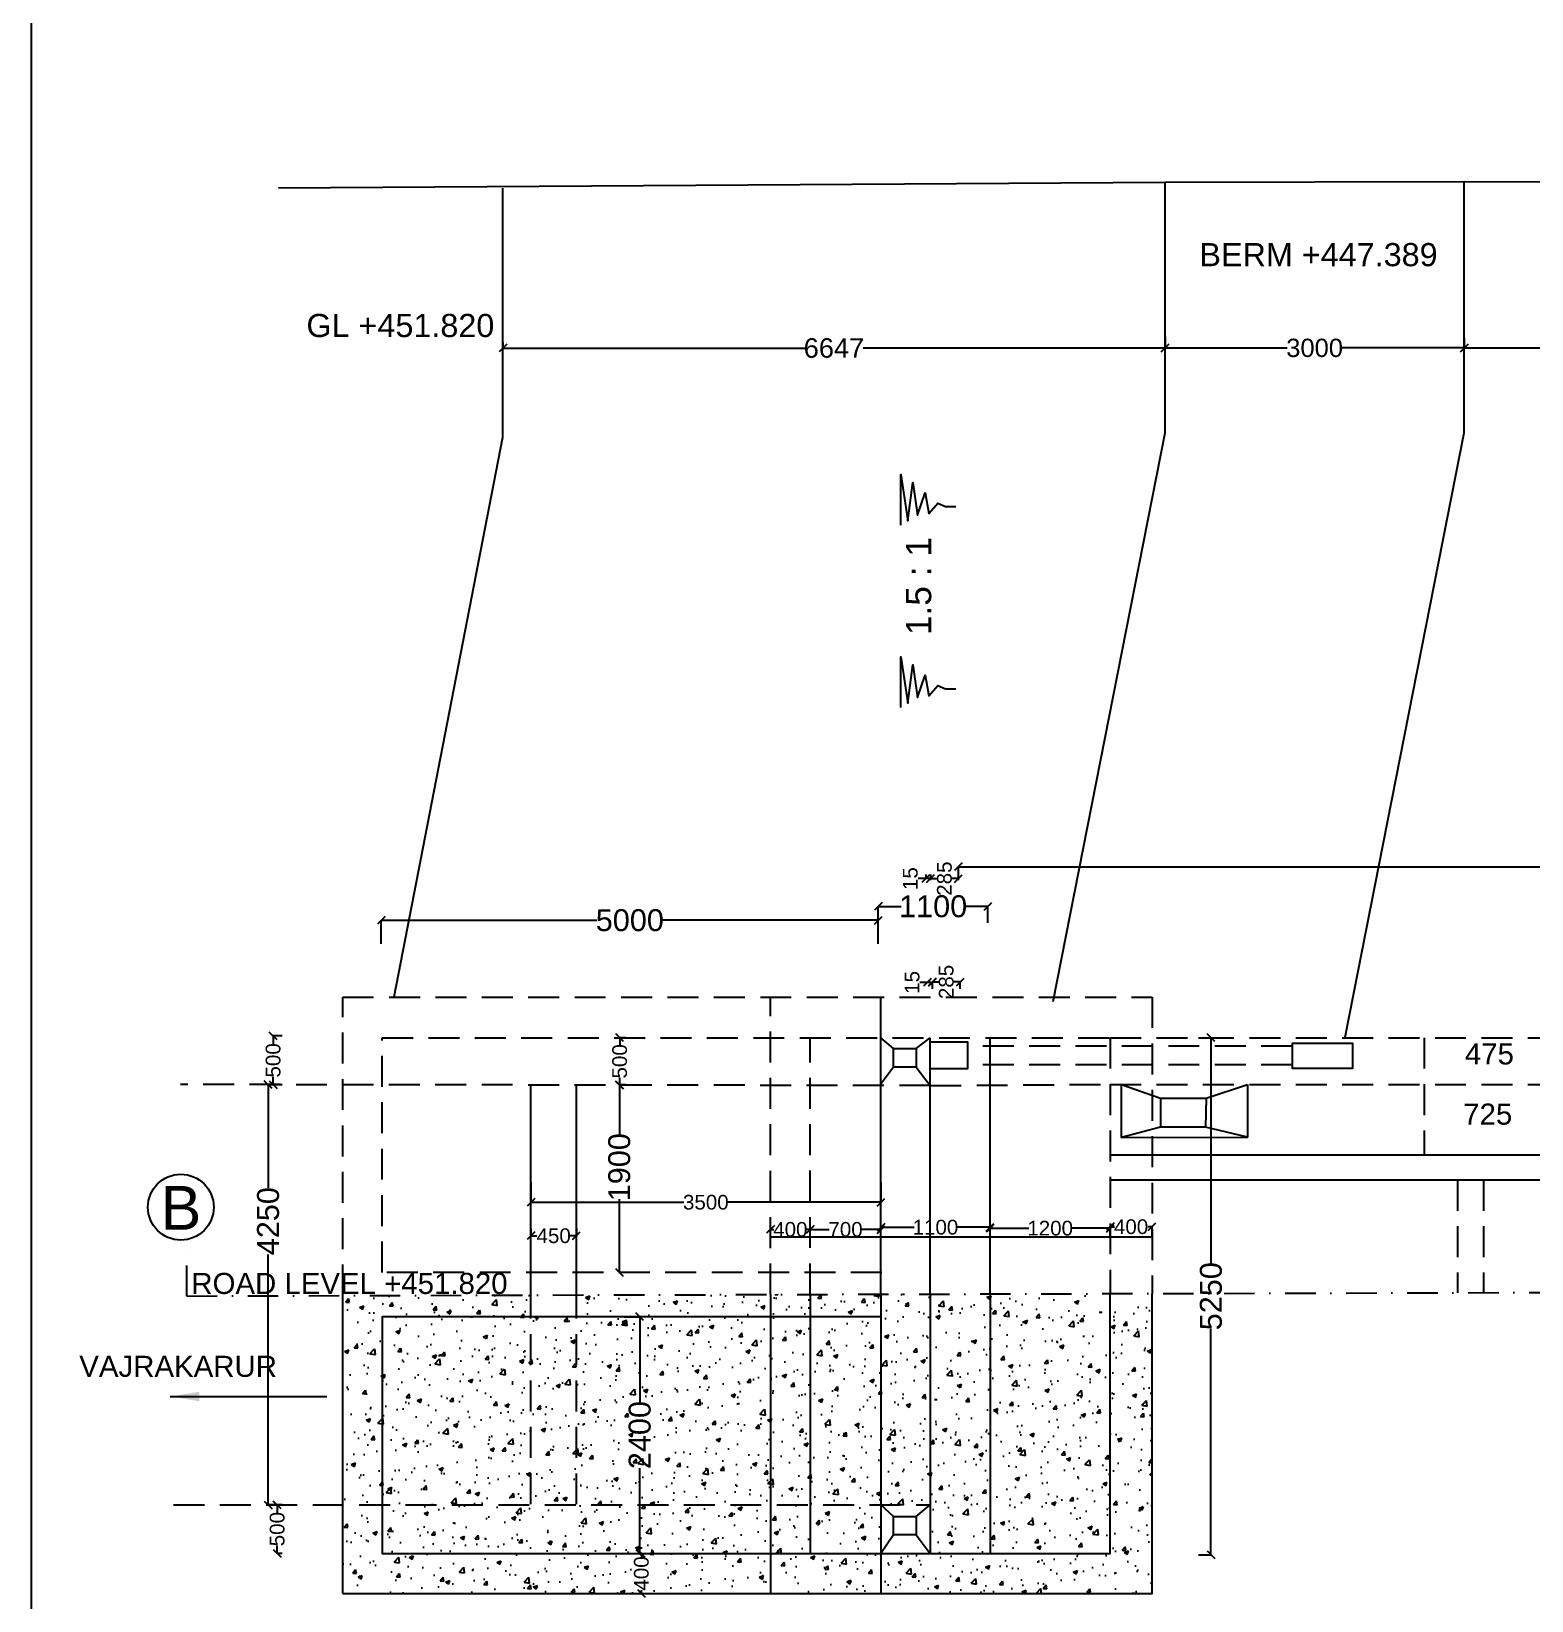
# Model space of a CAD drawing. Header units: inches. Extents: x 20329 to 26884, y 17169 to 22127.
# Drawn here: x 20329 to 21561, y 18601 to 19889 of the extents above; entities that cross this region are included whole.
import ezdxf

# ---------------------------------------------------------------- set-up
doc = ezdxf.new("R2010")
doc.units = ezdxf.units.IN
doc.header["$MEASUREMENT"] = 0
doc.linetypes.add('DASHDOT', pattern=[1, 0.5, -0.25, 0, -0.25])
doc.linetypes.add('HIDDEN', pattern=[9.525, 6.35, -3.175])
for name, color, linetype in [('DIMENSION', 255, 'Continuous'), ('DRAWING', 2, 'Continuous'), ('HATCH', 7, 'Continuous'), ('TEXT', 255, 'Continuous')]:
    doc.layers.add(name, color=color, linetype=linetype)
doc.styles.get("Standard").update_dxf_attribs({"font": 'arial.ttf'})
doc.dimstyles.get("Standard").update_dxf_attribs({"dimtxt": 12.0625, "dimasz": 6.3125, "dimexe": 0.18, "dimexo": 0.0625, "dimgap": 0.09, "dimtad": 0, "dimtih": 1, "dimtoh": 1, "dimdec": 4, "dimzin": 0, "dimdsep": 46, "dimtxsty": 'Standard', "dimblk": 'OBLIQUE', "dimcen": 0.09, "dimadec": 0, "dimazin": 0, "dimtfac": 1, "dimtdec": 4, "dimtofl": 0, "dimtmove": 0, "dimatfit": 3, "dimfxl": 1, "dimtolj": 1, "dimtzin": 0, "dimarcsym": 0})

# ---------------------------------------------------------------- blocks, each defined once
blk = doc.blocks.new('_Oblique')
at = {"color": 0, "linetype": 'ByBlock', "lineweight": -2}
blk.add_line((-0.5, -0.5), (0.5, 0.5), dxfattribs=at)
blk = doc.blocks.new('*D40')
at = {"layer": 'Defpoints', "color": 0, "transparency": 16777216}
for p in [(21287.5, 19063.3), (21297.8, 19063.3), (21287.5, 18638.9)]:
    blk.add_point(p, dxfattribs=at)
at = {"layer": 'DIMENSION', "color": 0, "lineweight": -2, "transparency": 16777216}
for p, q in [((21287.6, 19063.3), (21298, 19063.3)), ((21297.8, 19063.3), (21297.8, 18878)), ((21297.8, 18638.9), (21297.8, 18824.2)), ((21287.6, 18638.9), (21298, 18638.9))]:
    blk.add_line(p, q, dxfattribs=at)
at = {"layer": 'DIMENSION', "color": 0, "lineweight": -2, "transparency": 16777216, "xscale": 6.3125, "yscale": 6.3125, "zscale": 6.3125}
for p, rotation in [((21297.8, 19063.3), 90), ((21297.8, 18638.9), 270)]:
    blk.add_blockref('_Oblique', p, dxfattribs=dict(at, rotation=rotation))
at = {"layer": 'DIMENSION', "color": 0, "transparency": 16777216, "insert": (21297.8, 18851.1), "char_height": 18, "attachment_point": 5, "rotation": 90}
blk.add_mtext('\\A1;5250', dxfattribs=at)
blk = doc.blocks.new('*D41')
at = {"layer": 'Defpoints', "color": 0, "transparency": 16777216}
for p in [(21024.7, 19159.7), (20616.7, 19140.3), (21024.7, 19140.3)]:
    blk.add_point(p, dxfattribs=at)
at = {"layer": 'DIMENSION', "color": 0, "lineweight": -2, "transparency": 16777216}
for p, q in [((20616.7, 19140.4), (20616.7, 19159.9)), ((20616.7, 19159.7), (20793.7, 19159.7)), ((21024.7, 19159.7), (20847.6, 19159.7)), ((21024.7, 19140.4), (21024.7, 19159.9))]:
    blk.add_line(p, q, dxfattribs=at)
at = {"layer": 'DIMENSION', "color": 0, "lineweight": -2, "transparency": 16777216, "xscale": 6.3125, "yscale": 6.3125, "zscale": 6.3125, "rotation": 180}
blk.add_blockref('_Oblique', (20616.7, 19159.7), dxfattribs=at)
at = {"layer": 'DIMENSION', "color": 0, "lineweight": -2, "transparency": 16777216, "xscale": 6.3125, "yscale": 6.3125, "zscale": 6.3125}
blk.add_blockref('_Oblique', (21024.7, 19159.7), dxfattribs=at)
at = {"layer": 'DIMENSION', "color": 0, "transparency": 16777216, "insert": (20820.7, 19159.7), "char_height": 18, "attachment_point": 5}
blk.add_mtext('\\A1;5000', dxfattribs=at)
blk = doc.blocks.new('*D42')
at = {"layer": 'Defpoints', "color": 0, "transparency": 16777216}
for p in [(21114.7, 19171.1), (21024.7, 19157.5), (21114.7, 19157.5)]:
    blk.add_point(p, dxfattribs=at)
at = {"layer": 'DIMENSION', "color": 0, "lineweight": -2, "transparency": 16777216}
for p, q in [((21024.7, 19157.5), (21024.7, 19171.3)), ((21024.7, 19171.1), (21043.6, 19171.1)), ((21114.7, 19171.1), (21095.8, 19171.1)), ((21114.7, 19157.5), (21114.7, 19171.3))]:
    blk.add_line(p, q, dxfattribs=at)
at = {"layer": 'DIMENSION', "color": 0, "lineweight": -2, "transparency": 16777216, "xscale": 6.3125, "yscale": 6.3125, "zscale": 6.3125, "rotation": 180}
blk.add_blockref('_Oblique', (21024.7, 19171.1), dxfattribs=at)
at = {"layer": 'DIMENSION', "color": 0, "lineweight": -2, "transparency": 16777216, "xscale": 6.3125, "yscale": 6.3125, "zscale": 6.3125}
blk.add_blockref('_Oblique', (21114.7, 19171.1), dxfattribs=at)
at = {"layer": 'DIMENSION', "color": 0, "transparency": 16777216, "insert": (21069.7, 19171.1), "char_height": 18, "attachment_point": 5}
blk.add_mtext('\\A1;1100', dxfattribs=at)
blk = doc.blocks.new('*D43')
at = {"layer": 'Defpoints', "color": 0, "transparency": 16777216}
for p in [(20535.5, 18679.8), (20531.2, 18640), (20535.5, 18640)]:
    blk.add_point(p, dxfattribs=at)
at = {"layer": 'TEXT', "color": 0, "lineweight": -2, "transparency": 16777216}
for p, q in [((20535.4, 18679.8), (20531.1, 18679.8)), ((20531.2, 18679.8), (20531.2, 18673.3)), ((20535.4, 18640), (20531.1, 18640)), ((20531.2, 18640), (20531.2, 18646.4))]:
    blk.add_line(p, q, dxfattribs=at)
at = {"layer": 'TEXT', "color": 0, "lineweight": -2, "transparency": 16777216, "xscale": 6.3125, "yscale": 6.3125, "zscale": 6.3125}
for p, rotation in [((20531.2, 18679.8), 90), ((20531.2, 18640), 270)]:
    blk.add_blockref('_Oblique', p, dxfattribs=dict(at, rotation=rotation))
at = {"layer": 'TEXT', "color": 0, "transparency": 16777216, "insert": (20531.2, 18659.9), "char_height": 12.1, "attachment_point": 5, "rotation": 90}
blk.add_mtext('\\A1;500', dxfattribs=at)
blk = doc.blocks.new('*D44')
at = {"layer": 'Defpoints', "color": 0, "transparency": 16777216}
for p in [(20523.8, 19024.7), (20535.5, 19024.7), (20535.5, 18679.8)]:
    blk.add_point(p, dxfattribs=at)
at = {"layer": 'DIMENSION', "color": 0, "lineweight": -2, "transparency": 16777216}
for p, q in [((20535.4, 19024.7), (20523.7, 19024.7)), ((20523.8, 19024.7), (20523.8, 18940)), ((20523.8, 18679.8), (20523.8, 18885.4)), ((20535.4, 18679.8), (20523.7, 18679.8))]:
    blk.add_line(p, q, dxfattribs=at)
at = {"layer": 'DIMENSION', "color": 0, "lineweight": -2, "transparency": 16777216, "xscale": 6.3125, "yscale": 6.3125, "zscale": 6.3125}
for p, rotation in [((20523.8, 19024.7), 90), ((20523.8, 18679.8), 270)]:
    blk.add_blockref('_Oblique', p, dxfattribs=dict(at, rotation=rotation))
at = {"layer": 'DIMENSION', "color": 0, "transparency": 16777216, "insert": (20523.8, 18912.7), "char_height": 18, "attachment_point": 5, "rotation": 90}
blk.add_mtext('\\A1;4250', dxfattribs=at)
blk = doc.blocks.new('*D45')
at = {"layer": 'Defpoints', "color": 0, "transparency": 16777216}
for p in [(20527.9, 19064.8), (20535.5, 19064.8), (20535.4, 19024.7)]:
    blk.add_point(p, dxfattribs=at)
at = {"layer": 'TEXT', "color": 0, "lineweight": -2, "transparency": 16777216}
for p, q in [((20535.4, 19064.8), (20527.7, 19064.8)), ((20527.9, 19064.8), (20527.9, 19058.2)), ((20527.9, 19024.7), (20527.9, 19031.3)), ((20535.3, 19024.7), (20527.7, 19024.7))]:
    blk.add_line(p, q, dxfattribs=at)
at = {"layer": 'TEXT', "color": 0, "lineweight": -2, "transparency": 16777216, "xscale": 6.3125, "yscale": 6.3125, "zscale": 6.3125}
for p, rotation in [((20527.9, 19064.8), 90), ((20527.9, 19024.7), 270)]:
    blk.add_blockref('_Oblique', p, dxfattribs=dict(at, rotation=rotation))
at = {"layer": 'TEXT', "color": 0, "transparency": 16777216, "insert": (20527.9, 19044.7), "char_height": 12.1, "attachment_point": 5, "rotation": 90}
blk.add_mtext('\\A1;500', dxfattribs=at)
blk = doc.blocks.new('*D46')
at = {"layer": 'Defpoints', "color": 0, "transparency": 16777216}
for p in [(20739.5, 18944.6), (21026.8, 18944.6), (21026.8, 18928.2)]:
    blk.add_point(p, dxfattribs=at)
at = {"layer": 'TEXT', "color": 0, "lineweight": -2, "transparency": 16777216}
for p, q in [((20739.5, 18944.5), (20739.5, 18928)), ((21026.8, 18944.5), (21026.8, 18928)), ((20739.5, 18928.2), (20865, 18928.2)), ((21026.8, 18928.2), (20901.2, 18928.2))]:
    blk.add_line(p, q, dxfattribs=at)
at = {"layer": 'TEXT', "color": 0, "lineweight": -2, "transparency": 16777216, "xscale": 6.3125, "yscale": 6.3125, "zscale": 6.3125, "rotation": 180}
blk.add_blockref('_Oblique', (20739.5, 18928.2), dxfattribs=at)
at = {"layer": 'TEXT', "color": 0, "lineweight": -2, "transparency": 16777216, "xscale": 6.3125, "yscale": 6.3125, "zscale": 6.3125}
blk.add_blockref('_Oblique', (21026.8, 18928.2), dxfattribs=at)
at = {"layer": 'TEXT', "color": 0, "transparency": 16777216, "insert": (20883.1, 18928.2), "char_height": 12.06, "attachment_point": 5}
blk.add_mtext('\\A1;3500', dxfattribs=at)
blk = doc.blocks.new('*D47')
at = {"layer": 'Defpoints', "color": 0, "transparency": 16777216}
for p in [(20817.2, 19063.3), (20812.4, 19024.5), (20817.2, 19024.5)]:
    blk.add_point(p, dxfattribs=at)
at = {"layer": 'TEXT', "color": 0, "lineweight": -2, "transparency": 16777216}
for p, q in [((20817.1, 19063.3), (20812.2, 19063.3)), ((20812.4, 19063.3), (20812.4, 19057.4)), ((20812.4, 19024.5), (20812.4, 19030.5)), ((20817.1, 19024.5), (20812.2, 19024.5))]:
    blk.add_line(p, q, dxfattribs=at)
at = {"layer": 'TEXT', "color": 0, "lineweight": -2, "transparency": 16777216, "xscale": 6.3125, "yscale": 6.3125, "zscale": 6.3125}
for p, rotation in [((20812.4, 19063.3), 90), ((20812.4, 19024.5), 270)]:
    blk.add_blockref('_Oblique', p, dxfattribs=dict(at, rotation=rotation))
at = {"layer": 'TEXT', "color": 0, "transparency": 16777216, "insert": (20812.4, 19043.9), "char_height": 12.1, "attachment_point": 5, "rotation": 90}
blk.add_mtext('\\A1;500', dxfattribs=at)
blk = doc.blocks.new('*D48')
at = {"layer": 'Defpoints', "color": 0, "transparency": 16777216}
for p in [(20817.2, 19024.5), (20812.1, 18870.6), (20817.2, 18870.6)]:
    blk.add_point(p, dxfattribs=at)
at = {"layer": 'DIMENSION', "color": 0, "lineweight": -2, "transparency": 16777216}
for p, q in [((20817.1, 19024.5), (20812, 19024.5)), ((20812.1, 19024.5), (20812.1, 18983.1)), ((20812.1, 18870.6), (20812.1, 18930.9)), ((20817.1, 18870.6), (20812, 18870.6))]:
    blk.add_line(p, q, dxfattribs=at)
at = {"layer": 'DIMENSION', "color": 0, "lineweight": -2, "transparency": 16777216, "xscale": 6.3125, "yscale": 6.3125, "zscale": 6.3125}
for p, rotation in [((20812.1, 19024.5), 90), ((20812.1, 18870.6), 270)]:
    blk.add_blockref('_Oblique', p, dxfattribs=dict(at, rotation=rotation))
at = {"layer": 'DIMENSION', "color": 0, "transparency": 16777216, "insert": (20812.1, 18957), "char_height": 18, "attachment_point": 5, "rotation": 90}
blk.add_mtext('\\A1;1900', dxfattribs=at)
blk = doc.blocks.new('*D49')
at = {"layer": 'Defpoints', "color": 0, "transparency": 16777216}
for p in [(20816, 18834.2), (20816, 18639.9), (20828.9, 18639.9)]:
    blk.add_point(p, dxfattribs=at)
at = {"layer": 'DIMENSION', "color": 0, "lineweight": -2, "transparency": 16777216}
for p, q in [((20816.1, 18834.2), (20829.1, 18834.2)), ((20828.9, 18834.2), (20828.9, 18764.1)), ((20828.9, 18639.9), (20828.9, 18710)), ((20816.1, 18639.9), (20829.1, 18639.9))]:
    blk.add_line(p, q, dxfattribs=at)
at = {"layer": 'DIMENSION', "color": 0, "lineweight": -2, "transparency": 16777216, "xscale": 6.3125, "yscale": 6.3125, "zscale": 6.3125}
for p, rotation in [((20828.9, 18834.2), 90), ((20828.9, 18639.9), 270)]:
    blk.add_blockref('_Oblique', p, dxfattribs=dict(at, rotation=rotation))
at = {"layer": 'DIMENSION', "color": 0, "transparency": 16777216, "insert": (20828.9, 18737.1), "char_height": 18, "attachment_point": 5, "rotation": 90}
blk.add_mtext('\\A1;2400', dxfattribs=at)
blk = doc.blocks.new('*D50')
at = {"layer": 'Defpoints', "color": 0, "transparency": 16777216}
for p in [(20816, 18639.9), (20816, 18607.1), (20830.2, 18607.1)]:
    blk.add_point(p, dxfattribs=at)
at = {"layer": 'TEXT', "color": 0, "lineweight": -2, "transparency": 16777216}
for p, q in [((20816.1, 18639.9), (20830.4, 18639.9)), ((20830.2, 18639.9), (20830.2, 18637.2)), ((20816.1, 18607.1), (20830.4, 18607.1)), ((20830.2, 18607.1), (20830.2, 18609.8))]:
    blk.add_line(p, q, dxfattribs=at)
at = {"layer": 'TEXT', "color": 0, "lineweight": -2, "transparency": 16777216, "xscale": 6.3125, "yscale": 6.3125, "zscale": 6.3125}
for p, rotation in [((20830.2, 18639.9), 90), ((20830.2, 18607.1), 270)]:
    blk.add_blockref('_Oblique', p, dxfattribs=dict(at, rotation=rotation))
at = {"layer": 'TEXT', "color": 0, "transparency": 16777216, "insert": (20830.2, 18623.5), "char_height": 12.1, "attachment_point": 5, "rotation": 90}
blk.add_mtext('\\A1;400', dxfattribs=at)
blk = doc.blocks.new('*D51')
at = {"layer": 'Defpoints', "color": 0, "transparency": 16777216}
for p in [(20739.5, 18906.6), (20776.9, 18906.6), (20776.9, 18900.7)]:
    blk.add_point(p, dxfattribs=at)
at = {"layer": 'TEXT', "color": 0, "lineweight": -2, "transparency": 16777216}
for p, q in [((20739.5, 18906.6), (20739.5, 18900.5)), ((20739.5, 18900.7), (20744.5, 18900.7)), ((20776.9, 18900.7), (20771.8, 18900.7)), ((20776.9, 18906.6), (20776.9, 18900.5))]:
    blk.add_line(p, q, dxfattribs=at)
at = {"layer": 'TEXT', "color": 0, "lineweight": -2, "transparency": 16777216, "xscale": 6.3125, "yscale": 6.3125, "zscale": 6.3125, "rotation": 180}
blk.add_blockref('_Oblique', (20739.5, 18900.7), dxfattribs=at)
at = {"layer": 'TEXT', "color": 0, "lineweight": -2, "transparency": 16777216, "xscale": 6.3125, "yscale": 6.3125, "zscale": 6.3125}
blk.add_blockref('_Oblique', (20776.9, 18900.7), dxfattribs=at)
at = {"layer": 'TEXT', "color": 0, "transparency": 16777216, "insert": (20758.2, 18900.7), "char_height": 12.06, "attachment_point": 5}
blk.add_mtext('\\A1;450', dxfattribs=at)
blk = doc.blocks.new('*D52')
at = {"layer": 'Defpoints', "color": 0, "transparency": 16777216}
for p in [(20936.2, 18899.8), (20968.8, 18905.9), (20968.8, 18899.8)]:
    blk.add_point(p, dxfattribs=at)
at = {"layer": 'TEXT', "color": 0, "lineweight": -2, "transparency": 16777216}
for p, q in [((20936.2, 18899.8), (20936.2, 18906)), ((20936.2, 18905.9), (20938.9, 18905.9)), ((20968.8, 18905.9), (20966.1, 18905.9)), ((20968.8, 18899.8), (20968.8, 18906))]:
    blk.add_line(p, q, dxfattribs=at)
at = {"layer": 'TEXT', "color": 0, "lineweight": -2, "transparency": 16777216, "xscale": 6.3125, "yscale": 6.3125, "zscale": 6.3125, "rotation": 180}
blk.add_blockref('_Oblique', (20936.2, 18905.9), dxfattribs=at)
at = {"layer": 'TEXT', "color": 0, "lineweight": -2, "transparency": 16777216, "xscale": 6.3125, "yscale": 6.3125, "zscale": 6.3125}
blk.add_blockref('_Oblique', (20968.8, 18905.9), dxfattribs=at)
at = {"layer": 'TEXT', "color": 0, "transparency": 16777216, "insert": (20952.5, 18905.9), "char_height": 12.06, "attachment_point": 5}
blk.add_mtext('\\A1;400', dxfattribs=at)
blk = doc.blocks.new('*D53')
at = {"layer": 'Defpoints', "color": 0, "transparency": 16777216}
for p in [(20968.8, 18899.8), (21026.8, 18905.8), (21026.8, 18899.7)]:
    blk.add_point(p, dxfattribs=at)
at = {"layer": 'TEXT', "color": 0, "lineweight": -2, "transparency": 16777216}
for p, q in [((20968.8, 18899.8), (20968.8, 18906.1)), ((20968.8, 18905.9), (20984.4, 18905.9)), ((21026.8, 18905.8), (21011.1, 18905.9)), ((21026.8, 18899.8), (21026.8, 18906))]:
    blk.add_line(p, q, dxfattribs=at)
at = {"layer": 'TEXT', "color": 0, "lineweight": -2, "transparency": 16777216, "xscale": 6.3125, "yscale": 6.3125, "zscale": 6.3125}
for p, rotation in [((20968.8, 18905.9), 179.9157074329933), ((21026.8, 18905.8), 359.9157074329933)]:
    blk.add_blockref('_Oblique', p, dxfattribs=dict(at, rotation=rotation))
at = {"layer": 'TEXT', "color": 0, "transparency": 16777216, "insert": (20997.8, 18905.9), "char_height": 12.06, "attachment_point": 5}
blk.add_mtext('\\A1;700', dxfattribs=at)
blk = doc.blocks.new('*D54')
at = {"layer": 'Defpoints', "color": 0, "transparency": 16777216}
for p in [(21026.8, 18899.7), (21116.4, 18907.7), (21116.5, 18899.8)]:
    blk.add_point(p, dxfattribs=at)
at = {"layer": 'TEXT', "color": 0, "lineweight": -2, "transparency": 16777216}
for p, q in [((21026.8, 18899.8), (21026.8, 18907.8)), ((21026.8, 18907.7), (21054.1, 18907.7)), ((21116.4, 18907.7), (21089.1, 18907.7)), ((21116.5, 18899.8), (21116.4, 18907.9))]:
    blk.add_line(p, q, dxfattribs=at)
at = {"layer": 'TEXT', "color": 0, "lineweight": -2, "transparency": 16777216, "xscale": 6.3125, "yscale": 6.3125, "zscale": 6.3125}
for p, rotation in [((21026.8, 18907.7), 180.0544675469181), ((21116.4, 18907.7), 0.05446754691805712)]:
    blk.add_blockref('_Oblique', p, dxfattribs=dict(at, rotation=rotation))
at = {"layer": 'TEXT', "color": 0, "transparency": 16777216, "insert": (21071.6, 18907.7), "char_height": 12.06, "attachment_point": 5}
blk.add_mtext('\\A1;1100', dxfattribs=at)
blk = doc.blocks.new('*D55')
at = {"layer": 'Defpoints', "color": 0, "transparency": 16777216}
for p in [(21116.5, 18899.8), (21215.1, 18906.9), (21215.1, 18899.8)]:
    blk.add_point(p, dxfattribs=at)
at = {"layer": 'TEXT', "color": 0, "lineweight": -2, "transparency": 16777216}
for p, q in [((21116.5, 18899.8), (21116.5, 18907.1)), ((21116.5, 18906.9), (21148.2, 18906.9)), ((21215.1, 18906.9), (21183.3, 18906.9)), ((21215.1, 18899.8), (21215.1, 18907.1))]:
    blk.add_line(p, q, dxfattribs=at)
at = {"layer": 'TEXT', "color": 0, "lineweight": -2, "transparency": 16777216, "xscale": 6.3125, "yscale": 6.3125, "zscale": 6.3125, "rotation": 180}
blk.add_blockref('_Oblique', (21116.5, 18906.9), dxfattribs=at)
at = {"layer": 'TEXT', "color": 0, "lineweight": -2, "transparency": 16777216, "xscale": 6.3125, "yscale": 6.3125, "zscale": 6.3125}
blk.add_blockref('_Oblique', (21215.1, 18906.9), dxfattribs=at)
at = {"layer": 'TEXT', "color": 0, "transparency": 16777216, "insert": (21165.8, 18906.9), "char_height": 12.06, "attachment_point": 5}
blk.add_mtext('\\A1;1200', dxfattribs=at)
blk = doc.blocks.new('*D56')
at = {"layer": 'Defpoints', "color": 0, "transparency": 16777216}
for p in [(21215.1, 18899.8), (21249.4, 18908.1), (21249.4, 18899.8)]:
    blk.add_point(p, dxfattribs=at)
at = {"layer": 'TEXT', "color": 0, "lineweight": -2, "transparency": 16777216}
for p, q in [((21215.1, 18899.8), (21215.1, 18908.3)), ((21215.1, 18908.1), (21218.6, 18908.1)), ((21249.4, 18908.1), (21245.9, 18908.1)), ((21249.4, 18899.8), (21249.4, 18908.3))]:
    blk.add_line(p, q, dxfattribs=at)
at = {"layer": 'TEXT', "color": 0, "lineweight": -2, "transparency": 16777216, "xscale": 6.3125, "yscale": 6.3125, "zscale": 6.3125, "rotation": 180}
blk.add_blockref('_Oblique', (21215.1, 18908.1), dxfattribs=at)
at = {"layer": 'TEXT', "color": 0, "lineweight": -2, "transparency": 16777216, "xscale": 6.3125, "yscale": 6.3125, "zscale": 6.3125}
blk.add_blockref('_Oblique', (21249.4, 18908.1), dxfattribs=at)
at = {"layer": 'TEXT', "color": 0, "transparency": 16777216, "insert": (21232.2, 18908.1), "char_height": 12.06, "attachment_point": 5}
blk.add_mtext('\\A1;400', dxfattribs=at)
blk = doc.blocks.new('*D59')
at = {"layer": 'Defpoints', "color": 0, "transparency": 16777216}
for p in [(21090.5, 19193.9), (21067.5, 19192.5), (21090.5, 19192.5)]:
    blk.add_point(p, dxfattribs=at)
at = {"layer": 'TEXT', "color": 0, "lineweight": -2, "transparency": 16777216}
for p, q in [((21067.5, 19192.6), (21067.5, 19194.1)), ((21067.5, 19193.9), (21072.7, 19193.9)), ((21090.5, 19193.9), (21085.3, 19193.9)), ((21090.5, 19192.6), (21090.5, 19194.1))]:
    blk.add_line(p, q, dxfattribs=at)
at = {"layer": 'TEXT', "color": 0, "lineweight": -2, "transparency": 16777216, "xscale": 6.3125, "yscale": 6.3125, "zscale": 6.3125, "rotation": 180}
blk.add_blockref('_Oblique', (21067.5, 19193.9), dxfattribs=at)
at = {"layer": 'TEXT', "color": 0, "lineweight": -2, "transparency": 16777216, "xscale": 6.3125, "yscale": 6.3125, "zscale": 6.3125}
blk.add_blockref('_Oblique', (21090.5, 19193.9), dxfattribs=at)
at = {"layer": 'TEXT', "color": 0, "transparency": 16777216, "insert": (21079, 19193.9), "char_height": 12.1, "attachment_point": 5, "rotation": 90}
blk.add_mtext('\\A1;285', dxfattribs=at)
blk = doc.blocks.new('*D60')
at = {"layer": 'Defpoints', "color": 0, "transparency": 16777216}
for p in [(21063.6, 19197.3), (21063.6, 19193.9), (21067.5, 19197.3)]:
    blk.add_point(p, dxfattribs=at)
at = {"layer": 'TEXT', "color": 0, "lineweight": -2, "transparency": 16777216}
for p, q in [((21063.6, 19193.9), (21057.3, 19193.9)), ((21063.6, 19197.2), (21063.6, 19193.8)), ((21067.5, 19193.9), (21063.6, 19193.9)), ((21067.5, 19197.2), (21067.5, 19193.8))]:
    blk.add_line(p, q, dxfattribs=at)
at = {"layer": 'TEXT', "color": 0, "lineweight": -2, "transparency": 16777216, "xscale": 6.3125, "yscale": 6.3125, "zscale": 6.3125, "rotation": 180}
blk.add_blockref('_Oblique', (21063.6, 19193.9), dxfattribs=at)
at = {"layer": 'TEXT', "color": 0, "lineweight": -2, "transparency": 16777216, "xscale": 6.3125, "yscale": 6.3125, "zscale": 6.3125}
blk.add_blockref('_Oblique', (21067.5, 19193.9), dxfattribs=at)
at = {"layer": 'TEXT', "color": 0, "transparency": 16777216, "insert": (21051, 19193.9), "char_height": 12.1, "attachment_point": 5, "rotation": 90}
blk.add_mtext('\\A1;15', dxfattribs=at)
blk = doc.blocks.new('*D61')
at = {"layer": 'Defpoints', "color": 0, "transparency": 16777216}
for p in [(21090.5, 19194.1), (22339.7, 19203.6), (22339.7, 19194.1)]:
    blk.add_point(p, dxfattribs=at)
at = {"layer": 'DIMENSION', "color": 0, "lineweight": -2, "transparency": 16777216}
for p, q in [((21090.5, 19194.2), (21090.5, 19203.7)), ((21090.5, 19203.6), (21682, 19203.6)), ((22339.7, 19203.6), (21748.2, 19203.6)), ((22339.7, 19194.2), (22339.7, 19203.7))]:
    blk.add_line(p, q, dxfattribs=at)
at = {"layer": 'DIMENSION', "color": 0, "lineweight": -2, "transparency": 16777216, "xscale": 6.3125, "yscale": 6.3125, "zscale": 6.3125, "rotation": 180}
blk.add_blockref('_Oblique', (21090.5, 19203.6), dxfattribs=at)
at = {"layer": 'DIMENSION', "color": 0, "lineweight": -2, "transparency": 16777216, "xscale": 6.3125, "yscale": 6.3125, "zscale": 6.3125}
blk.add_blockref('_Oblique', (22339.7, 19203.6), dxfattribs=at)
at = {"layer": 'DIMENSION', "color": 0, "transparency": 16777216, "insert": (21715.1, 19203.6), "char_height": 18, "attachment_point": 5}
blk.add_mtext('\\A1;15400', dxfattribs=at)
blk = doc.blocks.new('*D68')
at = {"layer": 'Defpoints', "color": 0, "transparency": 16777216}
for p in [(20716.5, 19634.4), (21260.1, 19638.7), (21260.1, 19629.4)]:
    blk.add_point(p, dxfattribs=at)
at = {"layer": 'TEXT', "color": 0, "lineweight": -2, "transparency": 16777216}
for p, q in [((20716.5, 19634.4), (20716.5, 19629.3)), ((21260.1, 19638.6), (21260.1, 19629.3)), ((20716.5, 19629.4), (20964.3, 19629.4)), ((21260.1, 19629.4), (21012.3, 19629.4))]:
    blk.add_line(p, q, dxfattribs=at)
at = {"layer": 'TEXT', "color": 0, "lineweight": -2, "transparency": 16777216, "xscale": 6.3125, "yscale": 6.3125, "zscale": 6.3125, "rotation": 180}
blk.add_blockref('_Oblique', (20716.5, 19629.4), dxfattribs=at)
at = {"layer": 'TEXT', "color": 0, "lineweight": -2, "transparency": 16777216, "xscale": 6.3125, "yscale": 6.3125, "zscale": 6.3125}
blk.add_blockref('_Oblique', (21260.1, 19629.4), dxfattribs=at)
at = {"layer": 'TEXT', "color": 0, "transparency": 16777216, "insert": (20988.3, 19629.4), "char_height": 16, "attachment_point": 5}
blk.add_mtext('\\A1;6647', dxfattribs=at)
blk = doc.blocks.new('*D69')
at = {"layer": 'Defpoints', "color": 0, "transparency": 16777216}
for p in [(21260.1, 19634.5), (21505.7, 19634.5), (21505.7, 19629.5)]:
    blk.add_point(p, dxfattribs=at)
at = {"layer": 'TEXT', "color": 0, "lineweight": -2, "transparency": 16777216}
for p, q in [((21260.1, 19634.5), (21260.1, 19629.3)), ((21505.7, 19634.5), (21505.7, 19629.3)), ((21260.1, 19629.5), (21360.4, 19629.5)), ((21505.7, 19629.5), (21405.4, 19629.5))]:
    blk.add_line(p, q, dxfattribs=at)
at = {"layer": 'TEXT', "color": 0, "lineweight": -2, "transparency": 16777216, "xscale": 6.3125, "yscale": 6.3125, "zscale": 6.3125, "rotation": 180}
blk.add_blockref('_Oblique', (21260.1, 19629.5), dxfattribs=at)
at = {"layer": 'TEXT', "color": 0, "lineweight": -2, "transparency": 16777216, "xscale": 6.3125, "yscale": 6.3125, "zscale": 6.3125}
blk.add_blockref('_Oblique', (21505.7, 19629.5), dxfattribs=at)
at = {"layer": 'TEXT', "color": 0, "transparency": 16777216, "insert": (21382.9, 19629.5), "char_height": 15, "attachment_point": 5}
blk.add_mtext('\\A1;3000', dxfattribs=at)
blk = doc.blocks.new('*D70')
at = {"layer": 'Defpoints', "color": 0, "transparency": 16777216}
for p in [(21505.7, 19637.7), (21907.8, 19635), (21907.8, 19629.6)]:
    blk.add_point(p, dxfattribs=at)
at = {"layer": 'TEXT', "color": 0, "lineweight": -2, "transparency": 16777216}
for p, q in [((21505.7, 19637.6), (21505.7, 19629.4)), ((21907.8, 19634.9), (21907.8, 19629.4)), ((21505.7, 19629.6), (21682.8, 19629.6)), ((21907.8, 19629.6), (21730.7, 19629.6))]:
    blk.add_line(p, q, dxfattribs=at)
at = {"layer": 'TEXT', "color": 0, "lineweight": -2, "transparency": 16777216, "xscale": 6.3125, "yscale": 6.3125, "zscale": 6.3125, "rotation": 180}
blk.add_blockref('_Oblique', (21505.7, 19629.6), dxfattribs=at)
at = {"layer": 'TEXT', "color": 0, "lineweight": -2, "transparency": 16777216, "xscale": 6.3125, "yscale": 6.3125, "zscale": 6.3125}
blk.add_blockref('_Oblique', (21907.8, 19629.6), dxfattribs=at)
at = {"layer": 'TEXT', "color": 0, "transparency": 16777216, "insert": (21706.8, 19629.6), "char_height": 16, "attachment_point": 5}
blk.add_mtext('\\A1;5000', dxfattribs=at)
blk = doc.blocks.new('*D142')
at = {"layer": 'Defpoints', "color": 0, "transparency": 16777216}
for p in [(21069.1, 19109.1), (21069.1, 19103.2), (21092, 19103.2)]:
    blk.add_point(p, dxfattribs=at)
at = {"layer": 'DIMENSION', "color": 0, "lineweight": -2, "transparency": 16777216}
for p, q in [((21069.1, 19103.3), (21069.1, 19109.3)), ((21069.1, 19109.1), (21074.3, 19109.1)), ((21092, 19109.1), (21086.8, 19109.1)), ((21092, 19103.3), (21092, 19109.3))]:
    blk.add_line(p, q, dxfattribs=at)
at = {"layer": 'DIMENSION', "color": 0, "lineweight": -2, "transparency": 16777216, "xscale": 6.3125, "yscale": 6.3125, "zscale": 6.3125, "rotation": 180}
blk.add_blockref('_Oblique', (21069.1, 19109.1), dxfattribs=at)
at = {"layer": 'DIMENSION', "color": 0, "lineweight": -2, "transparency": 16777216, "xscale": 6.3125, "yscale": 6.3125, "zscale": 6.3125}
blk.add_blockref('_Oblique', (21092, 19109.1), dxfattribs=at)
at = {"layer": 'DIMENSION', "color": 0, "transparency": 16777216, "insert": (21080.5, 19109.1), "char_height": 12.06, "attachment_point": 5, "rotation": 90}
blk.add_mtext('\\A1;285', dxfattribs=at)
blk = doc.blocks.new('*D143')
at = {"layer": 'Defpoints', "color": 0, "transparency": 16777216}
for p in [(21065, 19109.3), (21065, 19108.7), (21069.1, 19109.3)]:
    blk.add_point(p, dxfattribs=at)
at = {"layer": 'DIMENSION', "color": 0, "lineweight": -2, "transparency": 16777216}
for p, q in [((21065, 19108.7), (21058.7, 19108.7)), ((21065, 19109.2), (21065, 19108.6)), ((21069.1, 19108.7), (21065, 19108.7)), ((21069.1, 19109.2), (21069.1, 19108.6))]:
    blk.add_line(p, q, dxfattribs=at)
at = {"layer": 'DIMENSION', "color": 0, "lineweight": -2, "transparency": 16777216, "xscale": 6.3125, "yscale": 6.3125, "zscale": 6.3125, "rotation": 180}
blk.add_blockref('_Oblique', (21065, 19108.7), dxfattribs=at)
at = {"layer": 'DIMENSION', "color": 0, "lineweight": -2, "transparency": 16777216, "xscale": 6.3125, "yscale": 6.3125, "zscale": 6.3125}
blk.add_blockref('_Oblique', (21069.1, 19108.7), dxfattribs=at)
at = {"layer": 'DIMENSION', "color": 0, "transparency": 16777216, "insert": (21052.5, 19108.7), "char_height": 12.06, "attachment_point": 5, "rotation": 90}
blk.add_mtext('\\A1;15', dxfattribs=at)

msp = doc.modelspace()

# ---------------------------------------------------------------- hatches: boundary and pattern name
at = {"layer": 'HATCH'}
h = msp.add_hatch(dxfattribs=at)
h.set_pattern_fill('AR-CONC', color=256, scale=5, style=0)
h.set_pattern_definition([(50, (0, 0), (35.86301, -3.137607), [3.75, -41.25]), (355, (0, 0), (-6.937567, 37.609607), [3, -33]), (100.4514, (2.99, -0.26), (28.92547, 34.471977), [3.18701, -35.057106]), (46.1842, (0, 10), (53.36205, -8.27595), [5.625, -61.875]), (96.6356, (4.447, 9.31), (46.73314, 48.70589), [4.78051, -52.58565]), (351.1842, (0, 10), (46.7331, 48.70593), [4.5, -49.5]), (21, (5, 7.5), (29.845353, -20.130945), [3.75, -41.25]), (326, (5, 7.5), (12.165767, 36.2575), [3, -33]), (71.4514, (7.487, 5.822), (42.01113, 16.126525), [3.18701, -35.057106]), (37.5, (0, 0), (0.607993, 16.6446927), [0, -32.6, 0, -33.5, 0, -33.125]), (7.5, (0, 0), (13.153477, 19.720586), [0, -19.1, 0, -31.85, 0, -12.625]), (327.5, (-11.15, 0), (26.691122, -1.1277436), [0, -12.5, 0, -39, 0, -51.75]), (317.5, (-16.15, 0), (29.159308, 5.00525), [0, -16.25, 0, -25.9, 0, -36.75])])
h.paths.add_polyline_path([(20617.51412, 18639.88932), (20617.51412, 18679.79633), (20584.97005, 18679.79633), (20584.97005, 18607.11049), (20816.01959, 18607.11049), (20816.01959, 18639.88932)])
h.paths.add_polyline_path([(20816.01959, 18679.79633), (20816.01959, 18834.21512), (20617.51412, 18834.21512), (20617.51412, 18679.79633)])
h.paths.add_polyline_path([(20584.97005, 18679.79633), (20617.51412, 18679.79633), (20617.51412, 18834.21512), (20739.49334, 18834.21512), (20739.49334, 18852.00331), (20584.97005, 18851.6048)])
h.paths.add_polyline_path([(20617.51412, 18679.79633), (20617.51412, 18639.88932), (20816.01959, 18639.88932), (20816.01959, 18679.79633)])
h.paths.add_polyline_path([(20936.18717, 18834.21512), (20816.01959, 18834.21512), (20816.01959, 18679.79633), (20936.18717, 18679.79633)])
h.paths.add_polyline_path([(20968.80208, 18834.21512), (20936.18717, 18834.21512), (20936.18717, 18679.79633), (20968.80208, 18679.79633)])
h.paths.add_polyline_path([(21026.76011, 18834.21512), (20968.80208, 18834.21512), (20968.80208, 18679.79633), (21026.76011, 18679.79633)])
h.paths.add_polyline_path([(20936.18717, 18834.21512), (20936.18717, 18852.51058), (20776.87885, 18852.09973), (20776.87885, 18852.00331), (20776.87885, 18834.21512)])
h.paths.add_polyline_path([(20936.18717, 18852.51058), (20936.18717, 18834.21512), (20968.80208, 18834.21512), (20968.80208, 18852.59469)])
h.paths.add_polyline_path([(21026.76011, 18834.21512), (21026.76011, 18852.74417), (20968.80208, 18852.59469), (20968.80208, 18834.21512)])
h.paths.add_polyline_path([(21067.39497, 18852.84896), (21026.76011, 18852.74417), (21026.76011, 18679.79633), (21067.39497, 18679.79633)])
h.paths.add_polyline_path([(21067.39497, 18639.88932), (21215.05267, 18639.88932), (21215.05267, 18853.22977), (21067.39497, 18852.84896)], flags=17)
h.paths.add_polyline_path([(21249.42027, 18853.3184), (21215.05267, 18853.22977), (21215.05267, 18639.88932), (21026.76011, 18639.88932), (21026.76011, 18607.11049), (21249.42027, 18607.11049)])
h.paths.add_polyline_path([(21026.76011, 18607.11049), (21026.76011, 18639.88932), (20936.18717, 18639.88932), (20936.18717, 18607.11049)])
h.paths.add_polyline_path([(20936.18717, 18607.11049), (20936.18717, 18639.88932), (20816.01959, 18639.88932), (20816.01959, 18607.11049)])
h.paths.add_polyline_path([(20936.18717, 18639.88932), (20936.18717, 18679.79633), (20816.01959, 18679.79633), (20816.01959, 18639.88932)])
h.paths.add_polyline_path([(20936.18717, 18639.88932), (20968.80208, 18639.88932), (20968.80208, 18679.79633), (20936.18717, 18679.79633)])
h.paths.add_polyline_path([(21026.76011, 18639.88932), (21026.76011, 18679.79633), (20968.80208, 18679.79633), (20968.80208, 18639.88932)])
h.paths.add_polyline_path([(20815.20536, 18705.55222), (20815.20536, 18768.55222), (20842.58599, 18768.55222), (20842.58599, 18705.55222)], flags=9)
h.paths.add_polyline_path([(20821.03696, 18606.8851), (20821.03696, 18640.11471), (20839.44283, 18640.11471), (20839.44283, 18606.8851)], flags=9)

# ---------------------------------------------------------------- linework, layer by layer
at = {"layer": 'DRAWING'}
for points in [[(26852.87028, 17735.62094), (20329.41228, 17735.62094), (20329.41228, 22126.52475), (26852.87028, 22126.52475)], [(21037.08429, 19054.32587), (21055.81109, 19054.32587), (21055.81109, 19039.25047), (21037.08429, 19039.25047)], [(21037.08429, 18670.19365), (21055.81109, 18670.19365), (21055.81109, 18655.11824), (21037.08429, 18655.11824)]]:
    msp.add_lwpolyline(points, close=True, dxfattribs=at)
for points in [[(20532.37354, 19761.08331), (21260.08778, 19765.49182), (21505.71928, 19766.08752), (21906.56737, 19764.87988), (22150.31752, 19765.85956), (22249.43629, 19765.85956), (22249.43629, 19807.55243), (22279.9833, 19730.50265), (22279.9833, 19768.37779), (22606.97506, 19768.37779), (23015.9026, 19773.99934), (23768.77247, 19779.46068), (23768.77247, 19818.02564), (23798.5369, 19742.52369), (23798.5369, 19780.96794), (23881.33311, 19780.96794), (24128.90897, 19780.96794), (24533.43381, 19780.96794), (24776.23313, 19780.96794), (25316.88049, 19780.96794), (25454.17855, 19780.96794)], [(20627.27479, 19096.7534), (20716.46394, 19556.25129), (20716.46394, 19760.74886)], [(21168.31126, 19092.91222), (21260.08778, 19559.97825), (21260.08778, 19765.49182)], [(21408.01345, 19063.74271), (21505.71928, 19559.91854), (21505.71928, 19766.08752)], [(21043.12845, 19483.97375), (21043.12845, 19525.76275), (21048.98017, 19487.65464), (21053.09806, 19519.05052), (21056.99925, 19492.20164), (21063.06771, 19510.60611), (21066.10196, 19493.50077), (21073.47083, 19502.1617), (21079.97276, 19499.34691), (21088.42527, 19499.34691)], [(21043.12845, 19334.29972), (21043.12845, 19376.08872), (21048.98017, 19337.98061), (21053.09806, 19369.37649), (21056.99925, 19342.52761), (21063.06771, 19360.93208), (21066.10196, 19343.82675), (21073.47083, 19352.48767), (21079.97276, 19349.67288), (21088.42527, 19349.67288)], [(21026.76011, 18852.74417), (21026.76011, 19096.69155)], [(21037.08429, 19054.32587), (21026.77989, 19063.33052)], [(21055.81109, 19054.32587), (21067.2488, 19063.33052)], [(21067.39497, 18852.84896), (21067.39497, 19063.33052)], [(21067.39497, 19037.92129), (21098.08274, 19037.92129), (21098.08274, 19059.77566), (21067.39497, 19059.77566)], [(21116.45449, 18852.97549), (21116.45449, 19063.33052)], [(21364.43336, 19056.37907), (21364.43336, 19038.26219), (21414.36383, 19038.26219), (21414.36383, 19058.5798), (21364.43336, 19058.5798), (21364.43336, 19056.37907)], [(21037.08429, 19039.25047), (21026.42341, 19024.8861)], [(21055.81109, 19039.25047), (21067.39497, 19024.02155)], [(20739.49334, 18852.00331), (20739.49334, 19024.8861)], [(20776.87885, 18852.00331), (20776.87885, 19024.8861)], [(21224.2391, 19025.02896), (21256.28014, 19013.71201), (21256.28014, 18989.92575), (21224.2391, 18981.44652), (21224.2391, 19025.02896)], [(21256.28014, 19013.71201), (21293.84993, 19013.71201), (21327.73359, 19025.02896)], [(21327.73359, 19025.02896), (21327.73359, 18981.75412), (21293.40214, 18989.92575), (21256.28014, 18989.92575)], [(21293.84993, 19013.71201), (21293.40214, 18989.92575)], [(21224.2391, 18981.44652), (21327.73359, 18981.75412)], [(21215.05267, 18967.18154), (22180.77325, 18967.18154)], [(21215.05267, 18946.67894), (22180.77325, 18946.67894)], [(20584.97005, 18607.11049), (21249.42027, 18607.11049), (21249.42027, 18853.12416)], [(20584.97005, 18607.11049), (20584.97005, 18851.6048)], [(21026.92178, 18834.21512), (20617.51412, 18834.21512), (20617.51412, 18639.88932), (21215.05267, 18639.88932), (21215.05267, 18853.22977)], [(20936.18717, 18852.51058), (20936.18717, 18607.11049)], [(20968.80208, 18852.59469), (20968.80208, 18639.88932)], [(21026.76011, 18852.74417), (21026.76011, 18607.11049)], [(21067.39497, 18852.84896), (21067.39497, 18639.88932)], [(21116.45449, 18852.97549), (21116.45449, 18639.88932)], [(21037.08429, 18670.19365), (21026.76011, 18679.79633)], [(21055.81109, 18670.19365), (21067.39497, 18679.79633)], [(21037.08429, 18655.11824), (21026.76011, 18639.88932)], [(21055.81109, 18655.11824), (21067.39497, 18639.88932)]]:
    msp.add_lwpolyline(points, dxfattribs=at)
at = {"layer": 'DRAWING', "linetype": 'HIDDEN', "ltscale": 4}
for points in [[(20584.97005, 18851.6048), (20584.97005, 19096.69155), (21249.42027, 19096.69155), (21249.42027, 18853.12416)], [(20936.18717, 18852.51058), (20936.18717, 19096.69155)], [(20968.80208, 19096.69155), (20968.80208, 19096.77567)], [(21027.64316, 18870.61346), (20617.33973, 18870.61346), (20617.33973, 19063.33052), (21215.05267, 19063.33052), (21215.05267, 18853.22977)], [(20968.80208, 18852.59469), (20968.80208, 19063.33052)], [(21364.43336, 19056.37907), (21098.08274, 19056.37907)], [(21215.05267, 19063.33052), (22180.77325, 19063.33052)], [(21472.85195, 19063.33052), (21472.85195, 18967.18154)], [(21364.43336, 19041.09092), (21098.08274, 19041.09092)], [(21067.39497, 19024.02155), (20451.70831, 19024.8861)], [(21067.39497, 19024.02155), (21215.05267, 19025.02896)], [(21215.05267, 19025.02896), (22180.77325, 19025.02896)], [(21500.0977, 18946.67894), (21500.0977, 18853.96489)], [(21521.4898, 18946.67894), (21521.4898, 18853.96489)], [(20739.49334, 18680.30849), (20739.49334, 18852.00331)], [(20776.87885, 18680.30849), (20776.87885, 18852.00331)], [(20446.07354, 18679.79633), (21067.39497, 18679.79633)]]:
    msp.add_lwpolyline(points, dxfattribs=at)
at = {"layer": 'DRAWING', "linetype": 'DASHDOT', "ltscale": 50}
for points in [[(20456.96579, 18851.27468), (20456.96579, 18897.66097)], [(20456.96579, 18851.27468), (25645.75373, 18864.65644)]]:
    msp.add_lwpolyline(points, dxfattribs=at)
at = {"layer": 'DRAWING'}
msp.add_circle((20452.07771, 18924.22516), 27.01017, dxfattribs=at)
at = {"layer": 'TEXT'}
msp.add_lwpolyline([(20936.18717, 18899.78745), (21249.42027, 18899.78745)], dxfattribs=at)

# ---------------------------------------------------------------- texts
for s, height, p in [('BERM +447.389', 19.008, (21288.30975, 19696.63123)), ('GL +451.820', 19.008, (20555.19744, 19638.47314)), ('475', 17.28, (21506.2421, 19041.355)), ('725', 17.28, (21504.90582, 18991.96119)), ('B', 36, (20435.43921, 18905.60894)), ('ROAD LEVEL +451.820', 17.28, (20460.73243, 18852.97765)), ('VAJRAKARUR', 17.28, (20368.74086, 18784.9028))]:
    msp.add_text(s, height=height, dxfattribs=at).set_placement(p)
msp.add_text('1.5 : 1', height=20.736, rotation=90, dxfattribs=at).set_placement((21068.1346, 19393.76295))

# ---------------------------------------------------------------- dimensions: what is measured, and where the dimension line sits
at = {"layer": 'DIMENSION'}
dim = msp.add_aligned_dim(p1=(21090.47399, 19194.11053), p2=(22339.67327, 19194.11053), distance=9.44065, text='15400', dimstyle='Standard', override={"dimtxt": 18}, dxfattribs=at)
dim.commit()
dim.dimension.update_dxf_attribs({"geometry": '*D61', "text_midpoint": (21715.07363, 19203.55117)})
for base, p1, p2, text, picture, middle in [((21114.74639, 19171.11625), (21024.66525, 19157.46178), (21114.74639, 19157.46178), '1100', '*D42', (21069.70582, 19171.11625)), ((21024.66525, 19159.70856), (20616.70364, 19140.29303), (21024.66525, 19140.29303), '5000', '*D41', (20820.68444, 19159.70856))]:
    dim = msp.add_linear_dim(base=base, p1=p1, p2=p2, text=text, dimstyle='Standard', override={"dimtxt": 18}, dxfattribs=at)
    dim.commit()
    dim.dimension.update_dxf_attribs({"geometry": picture, "text_midpoint": middle})
for base, p1, p2, text, picture, middle in [((21065.03072, 19108.74864), (21069.13171, 19109.27852), (21065.03072, 19109.27852), '15', '*D143', (21052.46943, 19108.74864)), ((21069.13171, 19109.09852), (21091.96612, 19103.24397), (21069.13171, 19103.24397), '285', '*D142', (21080.54892, 19109.09852))]:
    dim = msp.add_linear_dim(base=base, p1=p1, p2=p2, text=text, dimstyle='Standard', dxfattribs=at)
    dim.commit()
    dim.dimension.update_dxf_attribs({"geometry": picture, "text_midpoint": middle, "text_rotation": 90})
dim = msp.add_linear_dim(base=(21297.78956, 19063.33052), p1=(21287.51234, 18638.89516), p2=(21287.51234, 19063.33052), angle=90, text='5250', dimstyle='Standard', override={"dimtxt": 18}, dxfattribs=at)
dim.commit()
dim.dimension.update_dxf_attribs({"geometry": '*D40', "text_midpoint": (21297.78956, 18851.11284), "text_rotation": 90})
for base, p1, p2, angle, text, picture, middle, dimtype in [((20523.84852, 19024.66799), (20535.45477, 18679.80952), (20535.45477, 19024.66799), 90, '4250', '*D44', (20523.84852, 18912.68219), 160), ((20812.14047, 18870.61346), (20817.21008, 19024.49779), (20817.21008, 18870.61346), 270, '1900', '*D48', (20812.14047, 18957.03541), 161)]:
    dim = msp.add_linear_dim(base=base, p1=p1, p2=p2, angle=angle, text=text, dimstyle='Standard', override={"dimtxt": 18}, dxfattribs=at)
    dim.commit()
    dim.dimension.update_dxf_attribs({"geometry": picture, "text_midpoint": middle, "dimtype": dimtype, "text_rotation": 90})
dim = msp.add_aligned_dim(p1=(20816.01959, 18834.21512), p2=(20816.01959, 18639.88932), distance=12.87608, text='2400', dimstyle='Standard', override={"dimtxt": 18}, dxfattribs=at)
dim.commit()
dim.dimension.update_dxf_attribs({"geometry": '*D49', "text_midpoint": (20828.89567, 18737.05222), "text_rotation": 90})
at = {"layer": 'TEXT'}
for base, p1, p2, text, override, picture, middle in [((21260.08778, 19629.44556), (20716.46394, 19634.41763), (21260.08778, 19638.65259), '6647', {"dimtxt": 16}, '*D68', (20988.27586, 19629.44556)), ((21505.71928, 19629.46703), (21260.08778, 19634.53834), (21505.71928, 19634.53834), '3000', {"dimtxt": 15}, '*D69', (21382.90353, 19629.46703)), ((21907.82046, 19629.62744), (21505.71928, 19637.71007), (21907.82046, 19634.98836), '5000', {"dimtxt": 16}, '*D70', (21706.76987, 19629.62744))]:
    dim = msp.add_linear_dim(base=base, p1=p1, p2=p2, text=text, dimstyle='Standard', override=override, dxfattribs=at)
    dim.commit()
    dim.dimension.update_dxf_attribs({"geometry": picture, "text_midpoint": middle})
for base, p1, p2, text, picture, middle in [((21090.47399, 19193.93053), (21067.52709, 19192.52453), (21090.47399, 19192.52453), '285', '*D59', (21079.00054, 19193.93053)), ((21063.58453, 19193.93053), (21067.52709, 19197.26678), (21063.58453, 19197.26678), '15', '*D60', (21051.0041, 19193.93053))]:
    dim = msp.add_linear_dim(base=base, p1=p1, p2=p2, text=text, dimstyle='Standard', override={"dimtxt": 12.1}, dxfattribs=at)
    dim.commit()
    dim.dimension.update_dxf_attribs({"geometry": picture, "text_midpoint": middle, "text_rotation": 90})
for base, p1, p2, picture, middle in [((20527.90947, 19064.83053), (20535.39227, 19024.66799), (20535.45477, 19064.83053), '*D45', (20527.90947, 19044.74926)), ((20531.23496, 18639.96874), (20535.45477, 18679.79633), (20535.45477, 18639.96874), '*D43', (20531.23496, 18659.88253))]:
    dim = msp.add_linear_dim(base=base, p1=p1, p2=p2, angle=90, text='500', dimstyle='Standard', override={"dimtxt": 12.1}, dxfattribs=at)
    dim.commit()
    dim.dimension.update_dxf_attribs({"geometry": picture, "text_midpoint": middle, "text_rotation": 90})
for p1, p2, distance, text, picture, middle in [((20817.21008, 19063.33052), (20817.21008, 19024.49779), -4.86003, '500', '*D47', (20812.35005, 19043.91416)), ((20816.01959, 18639.88932), (20816.01959, 18607.11049), 14.22031, '400', '*D50', (20830.2399, 18623.4999))]:
    dim = msp.add_aligned_dim(p1=p1, p2=p2, distance=distance, text=text, dimstyle='Standard', override={"dimtxt": 12.1}, dxfattribs=at)
    dim.commit()
    dim.dimension.update_dxf_attribs({"geometry": picture, "text_midpoint": middle, "text_rotation": 90})
for p1, p2, distance, text, picture, middle in [((20739.49334, 18944.58502), (21026.76011, 18944.58502), -16.39454, '3500', '*D46', (20883.12672, 18928.19047)), ((20936.18717, 18899.78745), (20968.80208, 18899.78745), 6.07763, '400', '*D52', (20952.49463, 18905.86509)), ((20968.80208, 18899.78745), (21026.76011, 18899.70219), 6.13079, '700', '*D53', (20997.79011, 18905.8756)), ((21026.76011, 18899.70219), (21116.45449, 18899.78745), 7.94852, '1100', '*D54', (21071.59974, 18907.69333)), ((21116.45449, 18899.78745), (21215.05267, 18899.78745), 7.08804, '1200', '*D55', (21165.75358, 18906.87549)), ((21215.05267, 18899.78745), (21249.42027, 18899.78745), 8.34737, '400', '*D56', (21232.23647, 18908.13482)), ((20739.49334, 18906.64272), (20776.87885, 18906.64272), -5.92762, '450', '*D51', (20758.18609, 18900.71511))]:
    dim = msp.add_aligned_dim(p1=p1, p2=p2, distance=distance, text=text, dimstyle='Standard', dxfattribs=at)
    dim.commit()
    dim.dimension.update_dxf_attribs({"geometry": picture, "text_midpoint": middle})

# ---------------------------------------------------------------- leaders
msp.add_leader([(20443.41244, 18768.79232), (20571.93092, 18768.79232)], dimstyle='Standard', override={"dimasz": 24}, dxfattribs=at)

doc.saveas('drawing.dxf')
